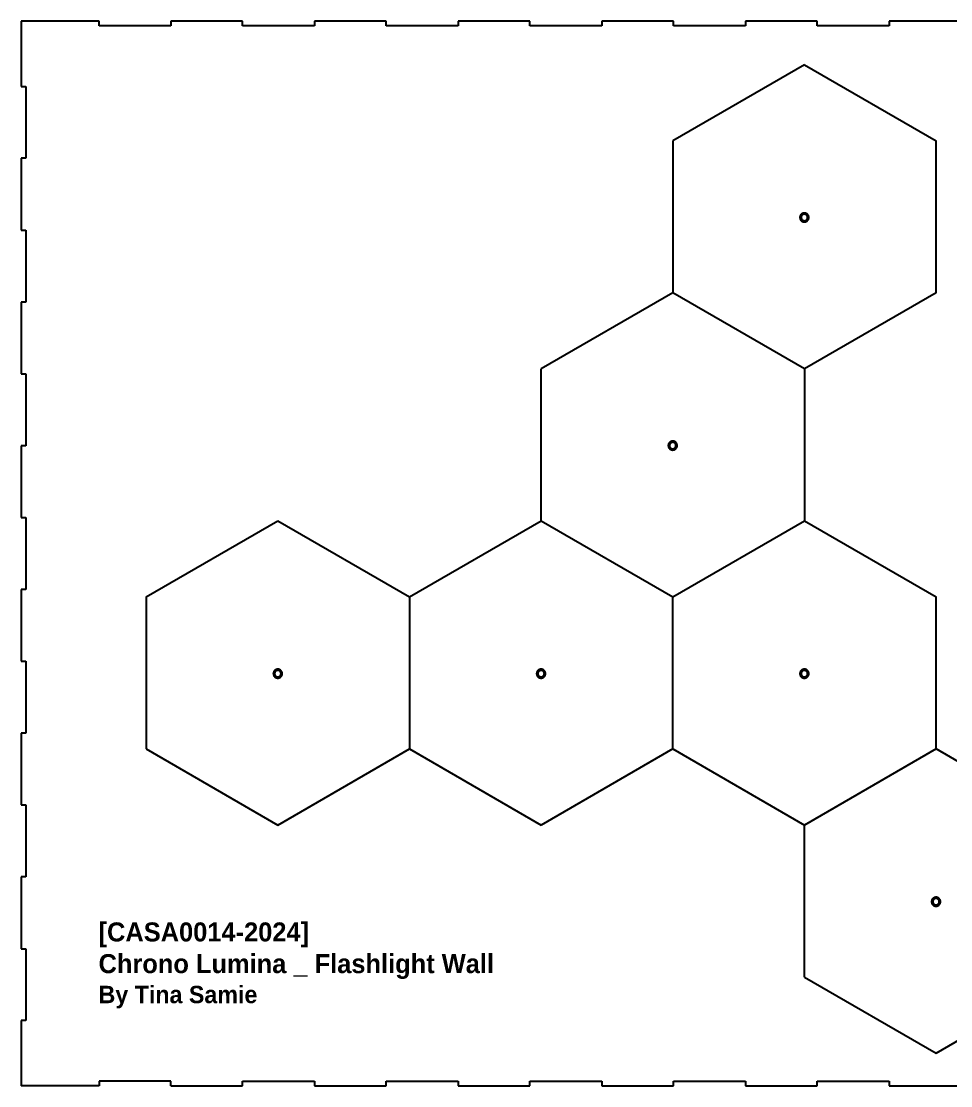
# Model space of a CAD drawing. Header units: millimetres. Extents: x 111 to 1585, y 106 to 1088.
# Drawn here: x 110.7 to 538.7, y 105.6 to 595.6 of the extents above; entities that cross this region are included whole.
import ezdxf

# ---------------------------------------------------------------- set-up
doc = ezdxf.new("R2010")
doc.units = ezdxf.units.MM
doc.header["$MEASUREMENT"] = 0
doc.layers.add('Cut', color=1, linetype='CONTINUOUS')
doc.layers.add('Hatch', color=5, linetype='CONTINUOUS')

msp = doc.modelspace()

# ---------------------------------------------------------------- linework, layer by layer
at = {"layer": 'Cut'}
for p, q in [((110.69, 595.6), (110.69, 565.59)), ((146.48, 595.6), (110.69, 595.6)), ((146.48, 593.5), (146.48, 595.6)), ((179.55, 593.5), (146.48, 593.5)), ((212.63, 595.6), (179.55, 595.6)), ((179.55, 595.6), (179.55, 593.5)), ((212.63, 593.5), (212.63, 595.6)), ((245.7, 593.5), (212.63, 593.5)), ((278.78, 595.6), (245.7, 595.6)), ((245.7, 595.6), (245.7, 593.5)), ((278.78, 593.5), (278.78, 595.6)), ((311.85, 593.5), (278.78, 593.5)), ((344.93, 595.6), (311.85, 595.6)), ((311.85, 595.6), (311.85, 593.5)), ((344.93, 593.5), (344.93, 595.6)), ((378, 593.5), (344.93, 593.5)), ((411.08, 595.6), (378, 595.6)), ((378, 595.6), (378, 593.5)), ((411.08, 593.5), (411.08, 595.6)), ((444.15, 593.5), (411.08, 593.5)), ((477.23, 595.6), (444.15, 595.6)), ((444.15, 595.6), (444.15, 593.5)), ((477.23, 593.5), (477.23, 595.6)), ((510.3, 593.5), (477.23, 593.5)), ((543.38, 595.6), (510.3, 595.6)), ((510.3, 595.6), (510.3, 593.5)), ((110.69, 565.59), (112.79, 565.59)), ((112.79, 565.59), (112.79, 532.52)), ((112.79, 532.52), (110.69, 532.52)), ((110.69, 532.52), (110.69, 499.44)), ((110.69, 499.44), (112.79, 499.44)), ((112.79, 499.44), (112.79, 466.37)), ((112.79, 466.37), (110.69, 466.37)), ((110.69, 466.37), (110.69, 433.29)), ((110.69, 433.29), (112.79, 433.29)), ((112.79, 433.29), (112.79, 400.22)), ((112.79, 400.22), (110.69, 400.22)), ((110.69, 400.22), (110.69, 367.14)), ((110.69, 367.14), (112.79, 367.14)), ((112.79, 367.14), (112.79, 334.07)), ((112.79, 334.07), (110.69, 334.07)), ((110.69, 334.07), (110.69, 300.99)), ((110.69, 300.99), (112.79, 300.99)), ((112.79, 300.99), (112.79, 267.92)), ((112.79, 267.92), (110.69, 267.92)), ((110.69, 267.92), (110.69, 234.84)), ((110.69, 234.84), (112.79, 234.84)), ((112.79, 234.84), (112.79, 201.77)), ((112.79, 201.77), (110.69, 201.77)), ((110.69, 201.77), (110.69, 168.69)), ((110.69, 168.69), (112.79, 168.69)), ((112.79, 168.69), (112.79, 135.62)), ((179.55, 105.6), (212.63, 105.6)), ((212.63, 105.6), (212.63, 107.7)), ((212.63, 107.7), (245.7, 107.7)), ((245.7, 107.7), (245.7, 105.6)), ((245.7, 105.6), (278.78, 105.6)), ((278.78, 105.6), (278.78, 107.7)), ((278.78, 107.7), (311.85, 107.7)), ((311.85, 107.7), (311.85, 105.6)), ((311.85, 105.6), (344.93, 105.6)), ((344.93, 105.6), (344.93, 107.7)), ((344.93, 107.7), (378, 107.7)), ((378, 107.7), (378, 105.6)), ((378, 105.6), (411.08, 105.6)), ((411.08, 105.6), (411.08, 107.7)), ((411.08, 107.7), (444.15, 107.7)), ((444.15, 107.7), (444.15, 105.6)), ((444.15, 105.6), (477.23, 105.6)), ((477.23, 105.6), (477.23, 107.7)), ((477.23, 107.7), (510.3, 107.7)), ((510.3, 107.7), (510.3, 105.6)), ((510.3, 105.6), (543.38, 105.6))]:
    msp.add_line(p, q, dxfattribs=at)
at = {"layer": 'Cut', "linetype": 'Continuous'}
for p, q in [((112.79, 135.62), (110.69, 135.62)), ((110.69, 135.62), (110.69, 105.6)), ((146.48, 105.6), (110.69, 105.6)), ((179.55, 107.7), (146.48, 107.7)), ((146.48, 107.7), (146.48, 105.6)), ((179.55, 105.6), (179.55, 107.7))]:
    msp.add_line(p, q, dxfattribs=at)
at = {"layer": 'Cut'}
for points in [[(472.78, 505.28), (472.78, 505.34), (472.77, 505.39), (472.77, 505.44), (472.76, 505.49), (472.75, 505.54), (472.74, 505.59), (472.73, 505.65), (472.72, 505.7), (472.7, 505.75), (472.69, 505.8), (472.67, 505.84), (472.65, 505.89), (472.63, 505.94), (472.6, 505.99), (472.58, 506.03), (472.55, 506.08), (472.52, 506.12), (472.49, 506.16), (472.46, 506.2), (472.43, 506.24), (472.4, 506.28), (472.36, 506.32), (472.32, 506.36), (472.29, 506.39), (472.25, 506.43), (472.21, 506.46), (472.16, 506.49), (472.12, 506.52), (472.08, 506.55), (472.03, 506.58), (471.99, 506.6), (471.94, 506.63), (471.9, 506.65), (471.85, 506.67), (471.8, 506.69), (471.75, 506.71), (471.7, 506.72), (471.65, 506.74), (471.6, 506.75), (471.55, 506.76), (471.5, 506.77), (471.45, 506.78), (471.39, 506.78), (471.34, 506.78), (471.29, 506.78), (471.24, 506.78), (471.19, 506.78), (471.13, 506.78), (471.08, 506.77), (471.03, 506.76), (470.98, 506.75), (470.93, 506.74), (470.88, 506.73), (470.83, 506.72), (470.78, 506.7), (470.73, 506.68), (470.68, 506.66), (470.63, 506.64), (470.59, 506.62), (470.54, 506.59), (470.5, 506.57), (470.45, 506.54), (470.41, 506.51), (470.37, 506.48), (470.33, 506.45), (470.29, 506.41), (470.25, 506.38), (470.21, 506.34), (470.18, 506.3), (470.14, 506.26), (470.11, 506.22), (470.08, 506.18), (470.05, 506.14), (470.02, 506.1), (469.99, 506.05), (469.96, 506.01), (469.94, 505.96), (469.92, 505.92), (469.89, 505.87), (469.88, 505.82), (469.86, 505.77), (469.84, 505.72), (469.83, 505.67), (469.81, 505.62), (469.8, 505.57), (469.79, 505.52), (469.79, 505.47), (469.78, 505.41), (469.78, 505.36), (469.78, 505.31), (469.78, 505.26), (469.78, 505.21), (469.78, 505.15), (469.79, 505.1), (469.79, 505.05), (469.8, 505), (469.81, 504.95), (469.83, 504.9), (469.84, 504.85), (469.86, 504.8), (469.88, 504.75), (469.89, 504.7), (469.92, 504.65), (469.94, 504.61), (469.96, 504.56), (469.99, 504.52), (470.02, 504.47), (470.05, 504.43), (470.08, 504.39), (470.11, 504.35), (470.14, 504.31), (470.18, 504.27), (470.21, 504.23), (470.25, 504.19), (470.29, 504.16), (470.33, 504.12), (470.37, 504.09), (470.41, 504.06), (470.45, 504.03), (470.5, 504), (470.54, 503.98), (470.59, 503.95), (470.63, 503.93), (470.68, 503.91), (470.73, 503.89), (470.78, 503.87), (470.83, 503.85), (470.88, 503.84), (470.93, 503.83), (470.98, 503.81), (471.03, 503.81), (471.08, 503.8), (471.13, 503.79), (471.19, 503.79), (471.24, 503.79), (471.29, 503.78), (471.34, 503.79), (471.39, 503.79), (471.45, 503.79), (471.5, 503.8), (471.55, 503.81), (471.6, 503.82), (471.65, 503.83), (471.7, 503.85), (471.75, 503.86), (471.8, 503.88), (471.85, 503.9), (471.9, 503.92), (471.94, 503.94), (471.99, 503.96), (472.03, 503.99), (472.08, 504.02), (472.12, 504.05), (472.16, 504.08), (472.21, 504.11), (472.25, 504.14), (472.29, 504.17), (472.32, 504.21), (472.36, 504.25), (472.4, 504.29), (472.43, 504.33), (472.46, 504.37), (472.49, 504.41), (472.52, 504.45), (472.55, 504.49), (472.58, 504.54), (472.6, 504.58), (472.63, 504.63), (472.65, 504.68), (472.67, 504.73), (472.69, 504.77), (472.7, 504.82), (472.72, 504.87), (472.73, 504.92), (472.74, 504.97), (472.75, 505.03), (472.76, 505.08), (472.77, 505.13), (472.77, 505.18), (472.78, 505.23)], [(412.16, 400.29), (412.16, 400.34), (412.15, 400.39), (412.15, 400.45), (412.14, 400.5), (412.14, 400.55), (412.13, 400.6), (412.11, 400.65), (412.1, 400.7), (412.09, 400.75), (412.07, 400.8), (412.05, 400.85), (412.03, 400.9), (412.01, 400.94), (411.98, 400.99), (411.96, 401.04), (411.93, 401.08), (411.9, 401.12), (411.87, 401.17), (411.84, 401.21), (411.81, 401.25), (411.78, 401.29), (411.74, 401.33), (411.7, 401.36), (411.67, 401.4), (411.63, 401.43), (411.59, 401.47), (411.55, 401.5), (411.5, 401.53), (411.46, 401.56), (411.42, 401.58), (411.37, 401.61), (411.32, 401.63), (411.28, 401.66), (411.23, 401.68), (411.18, 401.7), (411.13, 401.71), (411.08, 401.73), (411.03, 401.74), (410.98, 401.75), (410.93, 401.77), (410.88, 401.77), (410.83, 401.78), (410.77, 401.79), (410.72, 401.79), (410.67, 401.79), (410.62, 401.79), (410.57, 401.79), (410.51, 401.78), (410.46, 401.78), (410.41, 401.77), (410.36, 401.76), (410.31, 401.75), (410.26, 401.74), (410.21, 401.72), (410.16, 401.7), (410.11, 401.69), (410.06, 401.67), (410.02, 401.65), (409.97, 401.62), (409.92, 401.6), (409.88, 401.57), (409.83, 401.54), (409.79, 401.51), (409.75, 401.48), (409.71, 401.45), (409.67, 401.42), (409.63, 401.38), (409.59, 401.35), (409.56, 401.31), (409.52, 401.27), (409.49, 401.23), (409.46, 401.19), (409.43, 401.15), (409.4, 401.1), (409.37, 401.06), (409.34, 401.01), (409.32, 400.97), (409.3, 400.92), (409.28, 400.87), (409.26, 400.82), (409.24, 400.78), (409.22, 400.73), (409.21, 400.68), (409.2, 400.63), (409.19, 400.57), (409.18, 400.52), (409.17, 400.47), (409.16, 400.42), (409.16, 400.37), (409.16, 400.32), (409.16, 400.26), (409.16, 400.21), (409.16, 400.16), (409.17, 400.11), (409.18, 400.06), (409.19, 400.01), (409.2, 399.95), (409.21, 399.9), (409.22, 399.85), (409.24, 399.8), (409.26, 399.76), (409.28, 399.71), (409.3, 399.66), (409.32, 399.61), (409.34, 399.57), (409.37, 399.52), (409.4, 399.48), (409.43, 399.43), (409.46, 399.39), (409.49, 399.35), (409.52, 399.31), (409.56, 399.27), (409.59, 399.23), (409.63, 399.2), (409.67, 399.16), (409.71, 399.13), (409.75, 399.1), (409.79, 399.07), (409.83, 399.04), (409.88, 399.01), (409.92, 398.98), (409.97, 398.96), (410.02, 398.93), (410.06, 398.91), (410.11, 398.89), (410.16, 398.88), (410.21, 398.86), (410.26, 398.84), (410.31, 398.83), (410.36, 398.82), (410.41, 398.81), (410.46, 398.8), (410.51, 398.8), (410.57, 398.79), (410.62, 398.79), (410.67, 398.79), (410.72, 398.79), (410.77, 398.79), (410.83, 398.8), (410.88, 398.81), (410.93, 398.81), (410.98, 398.83), (411.03, 398.84), (411.08, 398.85), (411.13, 398.87), (411.18, 398.88), (411.23, 398.9), (411.28, 398.92), (411.32, 398.95), (411.37, 398.97), (411.42, 399), (411.46, 399.02), (411.5, 399.05), (411.55, 399.08), (411.59, 399.11), (411.63, 399.15), (411.67, 399.18), (411.7, 399.22), (411.74, 399.25), (411.78, 399.29), (411.81, 399.33), (411.84, 399.37), (411.87, 399.41), (411.9, 399.46), (411.93, 399.5), (411.96, 399.54), (411.98, 399.59), (412.01, 399.64), (412.03, 399.68), (412.05, 399.73), (412.07, 399.78), (412.09, 399.83), (412.1, 399.88), (412.11, 399.93), (412.13, 399.98), (412.14, 400.03), (412.14, 400.08), (412.15, 400.13), (412.15, 400.19), (412.16, 400.24)], [(230.3, 295.3), (230.3, 295.35), (230.3, 295.4), (230.29, 295.45), (230.29, 295.5), (230.28, 295.55), (230.27, 295.61), (230.26, 295.66), (230.24, 295.71), (230.23, 295.76), (230.21, 295.81), (230.19, 295.85), (230.17, 295.9), (230.15, 295.95), (230.13, 296), (230.1, 296.04), (230.08, 296.09), (230.05, 296.13), (230.02, 296.17), (229.99, 296.21), (229.95, 296.25), (229.92, 296.29), (229.88, 296.33), (229.85, 296.37), (229.81, 296.41), (229.77, 296.44), (229.73, 296.47), (229.69, 296.5), (229.65, 296.53), (229.6, 296.56), (229.56, 296.59), (229.51, 296.62), (229.47, 296.64), (229.42, 296.66), (229.37, 296.68), (229.32, 296.7), (229.28, 296.72), (229.23, 296.73), (229.18, 296.75), (229.12, 296.76), (229.07, 296.77), (229.02, 296.78), (228.97, 296.79), (228.92, 296.79), (228.87, 296.79), (228.81, 296.8), (228.76, 296.79), (228.71, 296.79), (228.66, 296.79), (228.61, 296.78), (228.56, 296.77), (228.5, 296.77), (228.45, 296.75), (228.4, 296.74), (228.35, 296.73), (228.3, 296.71), (228.25, 296.69), (228.21, 296.67), (228.16, 296.65), (228.11, 296.63), (228.07, 296.6), (228.02, 296.58), (227.98, 296.55), (227.93, 296.52), (227.89, 296.49), (227.85, 296.46), (227.81, 296.42), (227.77, 296.39), (227.74, 296.35), (227.7, 296.31), (227.67, 296.27), (227.63, 296.23), (227.6, 296.19), (227.57, 296.15), (227.54, 296.11), (227.51, 296.06), (227.49, 296.02), (227.46, 295.97), (227.44, 295.93), (227.42, 295.88), (227.4, 295.83), (227.38, 295.78), (227.37, 295.73), (227.35, 295.68), (227.34, 295.63), (227.33, 295.58), (227.32, 295.53), (227.31, 295.48), (227.31, 295.43), (227.3, 295.37), (227.3, 295.32), (227.3, 295.27), (227.3, 295.22), (227.31, 295.17), (227.31, 295.11), (227.32, 295.06), (227.33, 295.01), (227.34, 294.96), (227.35, 294.91), (227.37, 294.86), (227.38, 294.81), (227.4, 294.76), (227.42, 294.71), (227.44, 294.66), (227.46, 294.62), (227.49, 294.57), (227.51, 294.53), (227.54, 294.48), (227.57, 294.44), (227.6, 294.4), (227.63, 294.36), (227.67, 294.32), (227.7, 294.28), (227.74, 294.24), (227.77, 294.2), (227.81, 294.17), (227.85, 294.13), (227.89, 294.1), (227.93, 294.07), (227.98, 294.04), (228.02, 294.01), (228.07, 293.99), (228.11, 293.96), (228.16, 293.94), (228.21, 293.92), (228.25, 293.9), (228.3, 293.88), (228.35, 293.86), (228.4, 293.85), (228.45, 293.84), (228.5, 293.83), (228.56, 293.82), (228.61, 293.81), (228.66, 293.8), (228.71, 293.8), (228.76, 293.8), (228.81, 293.8), (228.87, 293.8), (228.92, 293.8), (228.97, 293.8), (229.02, 293.81), (229.07, 293.82), (229.12, 293.83), (229.18, 293.84), (229.23, 293.86), (229.28, 293.87), (229.32, 293.89), (229.37, 293.91), (229.42, 293.93), (229.47, 293.95), (229.51, 293.98), (229.56, 294), (229.6, 294.03), (229.65, 294.06), (229.69, 294.09), (229.73, 294.12), (229.77, 294.15), (229.81, 294.19), (229.85, 294.22), (229.88, 294.26), (229.92, 294.3), (229.95, 294.34), (229.99, 294.38), (230.02, 294.42), (230.05, 294.46), (230.08, 294.5), (230.1, 294.55), (230.13, 294.59), (230.15, 294.64), (230.17, 294.69), (230.19, 294.74), (230.21, 294.78), (230.23, 294.83), (230.24, 294.88), (230.26, 294.93), (230.27, 294.99), (230.28, 295.04), (230.29, 295.09), (230.29, 295.14), (230.3, 295.19), (230.3, 295.24)], [(351.54, 295.3), (351.54, 295.35), (351.54, 295.4), (351.53, 295.45), (351.52, 295.5), (351.52, 295.55), (351.51, 295.61), (351.49, 295.66), (351.48, 295.71), (351.47, 295.76), (351.45, 295.81), (351.43, 295.85), (351.41, 295.9), (351.39, 295.95), (351.37, 296), (351.34, 296.04), (351.31, 296.09), (351.29, 296.13), (351.26, 296.17), (351.22, 296.21), (351.19, 296.25), (351.16, 296.29), (351.12, 296.33), (351.09, 296.37), (351.05, 296.41), (351.01, 296.44), (350.97, 296.47), (350.93, 296.5), (350.88, 296.53), (350.84, 296.56), (350.8, 296.59), (350.75, 296.62), (350.7, 296.64), (350.66, 296.66), (350.61, 296.68), (350.56, 296.7), (350.51, 296.72), (350.46, 296.73), (350.41, 296.75), (350.36, 296.76), (350.31, 296.77), (350.26, 296.78), (350.21, 296.79), (350.16, 296.79), (350.1, 296.79), (350.05, 296.8), (350, 296.79), (349.95, 296.79), (349.9, 296.79), (349.84, 296.78), (349.79, 296.77), (349.74, 296.77), (349.69, 296.75), (349.64, 296.74), (349.59, 296.73), (349.54, 296.71), (349.49, 296.69), (349.44, 296.67), (349.4, 296.65), (349.35, 296.63), (349.3, 296.6), (349.26, 296.58), (349.22, 296.55), (349.17, 296.52), (349.13, 296.49), (349.09, 296.46), (349.05, 296.42), (349.01, 296.39), (348.97, 296.35), (348.94, 296.31), (348.9, 296.27), (348.87, 296.23), (348.84, 296.19), (348.81, 296.15), (348.78, 296.11), (348.75, 296.06), (348.73, 296.02), (348.7, 295.97), (348.68, 295.93), (348.66, 295.88), (348.64, 295.83), (348.62, 295.78), (348.6, 295.73), (348.59, 295.68), (348.58, 295.63), (348.57, 295.58), (348.56, 295.53), (348.55, 295.48), (348.54, 295.43), (348.54, 295.37), (348.54, 295.32), (348.54, 295.27), (348.54, 295.22), (348.54, 295.17), (348.55, 295.11), (348.56, 295.06), (348.57, 295.01), (348.58, 294.96), (348.59, 294.91), (348.6, 294.86), (348.62, 294.81), (348.64, 294.76), (348.66, 294.71), (348.68, 294.66), (348.7, 294.62), (348.73, 294.57), (348.75, 294.53), (348.78, 294.48), (348.81, 294.44), (348.84, 294.4), (348.87, 294.36), (348.9, 294.32), (348.94, 294.28), (348.97, 294.24), (349.01, 294.2), (349.05, 294.17), (349.09, 294.13), (349.13, 294.1), (349.17, 294.07), (349.22, 294.04), (349.26, 294.01), (349.3, 293.99), (349.35, 293.96), (349.4, 293.94), (349.44, 293.92), (349.49, 293.9), (349.54, 293.88), (349.59, 293.86), (349.64, 293.85), (349.69, 293.84), (349.74, 293.83), (349.79, 293.82), (349.84, 293.81), (349.9, 293.8), (349.95, 293.8), (350, 293.8), (350.05, 293.8), (350.1, 293.8), (350.16, 293.8), (350.21, 293.8), (350.26, 293.81), (350.31, 293.82), (350.36, 293.83), (350.41, 293.84), (350.46, 293.86), (350.51, 293.87), (350.56, 293.89), (350.61, 293.91), (350.66, 293.93), (350.7, 293.95), (350.75, 293.98), (350.8, 294), (350.84, 294.03), (350.88, 294.06), (350.93, 294.09), (350.97, 294.12), (351.01, 294.15), (351.05, 294.19), (351.09, 294.22), (351.12, 294.26), (351.16, 294.3), (351.19, 294.34), (351.22, 294.38), (351.26, 294.42), (351.29, 294.46), (351.31, 294.5), (351.34, 294.55), (351.37, 294.59), (351.39, 294.64), (351.41, 294.69), (351.43, 294.74), (351.45, 294.78), (351.47, 294.83), (351.48, 294.88), (351.49, 294.93), (351.51, 294.99), (351.52, 295.04), (351.52, 295.09), (351.53, 295.14), (351.54, 295.19), (351.54, 295.24)], [(472.78, 295.3), (472.78, 295.35), (472.77, 295.4), (472.77, 295.45), (472.76, 295.5), (472.75, 295.55), (472.74, 295.61), (472.73, 295.66), (472.72, 295.71), (472.7, 295.76), (472.69, 295.81), (472.67, 295.85), (472.65, 295.9), (472.63, 295.95), (472.6, 296), (472.58, 296.04), (472.55, 296.09), (472.52, 296.13), (472.49, 296.17), (472.46, 296.21), (472.43, 296.25), (472.4, 296.29), (472.36, 296.33), (472.32, 296.37), (472.29, 296.41), (472.25, 296.44), (472.21, 296.47), (472.16, 296.5), (472.12, 296.53), (472.08, 296.56), (472.03, 296.59), (471.99, 296.62), (471.94, 296.64), (471.9, 296.66), (471.85, 296.68), (471.8, 296.7), (471.75, 296.72), (471.7, 296.73), (471.65, 296.75), (471.6, 296.76), (471.55, 296.77), (471.5, 296.78), (471.45, 296.79), (471.39, 296.79), (471.34, 296.79), (471.29, 296.8), (471.24, 296.79), (471.19, 296.79), (471.13, 296.79), (471.08, 296.78), (471.03, 296.77), (470.98, 296.77), (470.93, 296.75), (470.88, 296.74), (470.83, 296.73), (470.78, 296.71), (470.73, 296.69), (470.68, 296.67), (470.63, 296.65), (470.59, 296.63), (470.54, 296.6), (470.5, 296.58), (470.45, 296.55), (470.41, 296.52), (470.37, 296.49), (470.33, 296.46), (470.29, 296.42), (470.25, 296.39), (470.21, 296.35), (470.18, 296.31), (470.14, 296.27), (470.11, 296.23), (470.08, 296.19), (470.05, 296.15), (470.02, 296.11), (469.99, 296.06), (469.96, 296.02), (469.94, 295.97), (469.92, 295.93), (469.89, 295.88), (469.88, 295.83), (469.86, 295.78), (469.84, 295.73), (469.83, 295.68), (469.81, 295.63), (469.8, 295.58), (469.79, 295.53), (469.79, 295.48), (469.78, 295.43), (469.78, 295.37), (469.78, 295.32), (469.78, 295.27), (469.78, 295.22), (469.78, 295.17), (469.79, 295.11), (469.79, 295.06), (469.8, 295.01), (469.81, 294.96), (469.83, 294.91), (469.84, 294.86), (469.86, 294.81), (469.88, 294.76), (469.89, 294.71), (469.92, 294.66), (469.94, 294.62), (469.96, 294.57), (469.99, 294.53), (470.02, 294.48), (470.05, 294.44), (470.08, 294.4), (470.11, 294.36), (470.14, 294.32), (470.18, 294.28), (470.21, 294.24), (470.25, 294.2), (470.29, 294.17), (470.33, 294.13), (470.37, 294.1), (470.41, 294.07), (470.45, 294.04), (470.5, 294.01), (470.54, 293.99), (470.59, 293.96), (470.63, 293.94), (470.68, 293.92), (470.73, 293.9), (470.78, 293.88), (470.83, 293.86), (470.88, 293.85), (470.93, 293.84), (470.98, 293.83), (471.03, 293.82), (471.08, 293.81), (471.13, 293.8), (471.19, 293.8), (471.24, 293.8), (471.29, 293.8), (471.34, 293.8), (471.39, 293.8), (471.45, 293.8), (471.5, 293.81), (471.55, 293.82), (471.6, 293.83), (471.65, 293.84), (471.7, 293.86), (471.75, 293.87), (471.8, 293.89), (471.85, 293.91), (471.9, 293.93), (471.94, 293.95), (471.99, 293.98), (472.03, 294), (472.08, 294.03), (472.12, 294.06), (472.16, 294.09), (472.21, 294.12), (472.25, 294.15), (472.29, 294.19), (472.32, 294.22), (472.36, 294.26), (472.4, 294.3), (472.43, 294.34), (472.46, 294.38), (472.49, 294.42), (472.52, 294.46), (472.55, 294.5), (472.58, 294.55), (472.6, 294.59), (472.63, 294.64), (472.65, 294.69), (472.67, 294.74), (472.69, 294.78), (472.7, 294.83), (472.72, 294.88), (472.73, 294.93), (472.74, 294.99), (472.75, 295.04), (472.76, 295.09), (472.77, 295.14), (472.77, 295.19), (472.78, 295.24)], [(533.4, 190.3), (533.39, 190.35), (533.39, 190.4), (533.39, 190.46), (533.38, 190.51), (533.37, 190.56), (533.36, 190.61), (533.35, 190.66), (533.34, 190.71), (533.32, 190.76), (533.31, 190.81), (533.29, 190.86), (533.27, 190.91), (533.25, 190.95), (533.22, 191), (533.2, 191.05), (533.17, 191.09), (533.14, 191.14), (533.11, 191.18), (533.08, 191.22), (533.05, 191.26), (533.01, 191.3), (532.98, 191.34), (532.94, 191.37), (532.9, 191.41), (532.87, 191.44), (532.82, 191.48), (532.78, 191.51), (532.74, 191.54), (532.7, 191.57), (532.65, 191.6), (532.61, 191.62), (532.56, 191.64), (532.51, 191.67), (532.47, 191.69), (532.42, 191.71), (532.37, 191.72), (532.32, 191.74), (532.27, 191.75), (532.22, 191.77), (532.17, 191.78), (532.12, 191.78), (532.06, 191.79), (532.01, 191.8), (531.96, 191.8), (531.91, 191.8), (531.86, 191.8), (531.8, 191.8), (531.75, 191.79), (531.7, 191.79), (531.65, 191.78), (531.6, 191.77), (531.55, 191.76), (531.5, 191.75), (531.45, 191.73), (531.4, 191.72), (531.35, 191.7), (531.3, 191.68), (531.25, 191.66), (531.21, 191.63), (531.16, 191.61), (531.12, 191.58), (531.07, 191.55), (531.03, 191.52), (530.99, 191.49), (530.95, 191.46), (530.91, 191.43), (530.87, 191.39), (530.83, 191.36), (530.79, 191.32), (530.76, 191.28), (530.73, 191.24), (530.69, 191.2), (530.66, 191.16), (530.63, 191.11), (530.61, 191.07), (530.58, 191.02), (530.56, 190.98), (530.53, 190.93), (530.51, 190.88), (530.49, 190.84), (530.48, 190.79), (530.46, 190.74), (530.45, 190.69), (530.43, 190.64), (530.42, 190.59), (530.41, 190.53), (530.41, 190.48), (530.4, 190.43), (530.4, 190.38), (530.4, 190.33), (530.4, 190.27), (530.4, 190.22), (530.4, 190.17), (530.41, 190.12), (530.41, 190.07), (530.42, 190.02), (530.43, 189.96), (530.45, 189.91), (530.46, 189.86), (530.48, 189.81), (530.49, 189.77), (530.51, 189.72), (530.53, 189.67), (530.56, 189.62), (530.58, 189.58), (530.61, 189.53), (530.63, 189.49), (530.66, 189.44), (530.69, 189.4), (530.73, 189.36), (530.76, 189.32), (530.79, 189.28), (530.83, 189.24), (530.87, 189.21), (530.91, 189.17), (530.95, 189.14), (530.99, 189.11), (531.03, 189.08), (531.07, 189.05), (531.12, 189.02), (531.16, 188.99), (531.21, 188.97), (531.25, 188.95), (531.3, 188.92), (531.35, 188.9), (531.4, 188.89), (531.45, 188.87), (531.5, 188.85), (531.55, 188.84), (531.6, 188.83), (531.65, 188.82), (531.7, 188.81), (531.75, 188.81), (531.8, 188.8), (531.86, 188.8), (531.91, 188.8), (531.96, 188.8), (532.01, 188.81), (532.06, 188.81), (532.12, 188.82), (532.17, 188.83), (532.22, 188.84), (532.27, 188.85), (532.32, 188.86), (532.37, 188.88), (532.42, 188.89), (532.47, 188.91), (532.51, 188.93), (532.56, 188.96), (532.61, 188.98), (532.65, 189.01), (532.7, 189.03), (532.74, 189.06), (532.78, 189.09), (532.82, 189.12), (532.87, 189.16), (532.9, 189.19), (532.94, 189.23), (532.98, 189.26), (533.01, 189.3), (533.05, 189.34), (533.08, 189.38), (533.11, 189.42), (533.14, 189.47), (533.17, 189.51), (533.2, 189.55), (533.22, 189.6), (533.25, 189.65), (533.27, 189.69), (533.29, 189.74), (533.31, 189.79), (533.32, 189.84), (533.34, 189.89), (533.35, 189.94), (533.36, 189.99), (533.37, 190.04), (533.38, 190.09), (533.39, 190.14), (533.39, 190.2), (533.39, 190.25)]]:
    msp.add_lwpolyline(points, close=True, dxfattribs=at)
at = {"layer": 'Hatch', "linetype": 'Continuous'}
msp.add_line((471.28, 575.59, -9.16), (531.9, 540.59, -9.16), dxfattribs=at)
at = {"layer": 'Hatch', "color": 5}
for points in [[(471.28, 575.59), (410.66, 540.59)], [(410.66, 540.59), (410.66, 470.6)], [(531.9, 470.6), (531.9, 540.59)], [(410.66, 470.6), (350.04, 435.6)], [(471.28, 435.6), (410.66, 470.6)], [(531.9, 470.6), (471.28, 435.6)], [(350.04, 365.6), (350.04, 435.6)], [(471.28, 435.6), (471.28, 365.6)], [(168.18, 330.6), (228.8, 365.6)], [(228.8, 365.6), (289.42, 330.6)], [(289.42, 330.6), (350.04, 365.6)], [(350.04, 365.6), (410.66, 330.6)], [(410.66, 330.6), (471.28, 365.6)], [(471.28, 365.6), (531.9, 330.6)], [(168.18, 330.6), (168.18, 260.61)], [(289.42, 330.6), (289.42, 260.61)], [(410.66, 260.61), (410.66, 330.6)], [(531.9, 260.61), (531.9, 330.6)], [(168.18, 260.61), (228.8, 225.61)], [(228.8, 225.61), (289.42, 260.61)], [(289.42, 260.61), (350.04, 225.61)], [(410.66, 260.61), (350.04, 225.61)], [(410.66, 260.61), (471.28, 225.61)], [(531.9, 260.61), (471.28, 225.61)], [(592.51, 225.61), (531.9, 260.61)], [(471.28, 155.61), (471.28, 225.61)], [(471.28, 155.61), (531.9, 120.61)], [(531.9, 120.61), (592.51, 155.61)]]:
    msp.add_lwpolyline(points, dxfattribs=at)
for points in [[(473.33, 505.28), (473.33, 505.36), (473.32, 505.43), (473.32, 505.5), (473.31, 505.57), (473.3, 505.64), (473.28, 505.71), (473.27, 505.78), (473.25, 505.85), (473.23, 505.91), (473.2, 505.98), (473.18, 506.05), (473.15, 506.11), (473.12, 506.18), (473.09, 506.24), (473.05, 506.3), (473.02, 506.37), (472.98, 506.43), (472.94, 506.48), (472.9, 506.54), (472.85, 506.6), (472.81, 506.65), (472.76, 506.7), (472.71, 506.75), (472.66, 506.8), (472.6, 506.85), (472.55, 506.89), (472.49, 506.94), (472.43, 506.98), (472.37, 507.02), (472.31, 507.05), (472.25, 507.09), (472.19, 507.12), (472.12, 507.15), (472.06, 507.18), (471.99, 507.21), (471.92, 507.23), (471.86, 507.25), (471.79, 507.27), (471.72, 507.29), (471.65, 507.3), (471.58, 507.31), (471.51, 507.32), (471.44, 507.33), (471.37, 507.33), (471.29, 507.33), (471.22, 507.33), (471.15, 507.33), (471.08, 507.33), (471.01, 507.32), (470.94, 507.31), (470.87, 507.29), (470.8, 507.28), (470.73, 507.26), (470.66, 507.24), (470.6, 507.22), (470.53, 507.19), (470.46, 507.17), (470.4, 507.14), (470.33, 507.11), (470.27, 507.07), (470.21, 507.04), (470.15, 507), (470.09, 506.96), (470.03, 506.92), (469.98, 506.87), (469.92, 506.83), (469.87, 506.78), (469.82, 506.73), (469.77, 506.68), (469.72, 506.62), (469.68, 506.57), (469.64, 506.51), (469.59, 506.45), (469.55, 506.4), (469.52, 506.34), (469.48, 506.27), (469.45, 506.21), (469.42, 506.15), (469.39, 506.08), (469.36, 506.02), (469.34, 505.95), (469.32, 505.88), (469.3, 505.81), (469.28, 505.74), (469.26, 505.67), (469.25, 505.6), (469.24, 505.53), (469.23, 505.46), (469.23, 505.39), (469.23, 505.32), (469.23, 505.25), (469.23, 505.18), (469.23, 505.11), (469.24, 505.04), (469.25, 504.97), (469.26, 504.9), (469.28, 504.83), (469.3, 504.76), (469.32, 504.69), (469.34, 504.62), (469.36, 504.55), (469.39, 504.49), (469.42, 504.42), (469.45, 504.36), (469.48, 504.3), (469.52, 504.23), (469.55, 504.17), (469.59, 504.11), (469.64, 504.06), (469.68, 504), (469.72, 503.95), (469.77, 503.89), (469.82, 503.84), (469.87, 503.79), (469.92, 503.74), (469.98, 503.7), (470.03, 503.65), (470.09, 503.61), (470.15, 503.57), (470.21, 503.53), (470.27, 503.5), (470.33, 503.46), (470.4, 503.43), (470.46, 503.4), (470.53, 503.38), (470.6, 503.35), (470.66, 503.33), (470.73, 503.31), (470.8, 503.29), (470.87, 503.28), (470.94, 503.26), (471.01, 503.25), (471.08, 503.24), (471.15, 503.24), (471.22, 503.24), (471.29, 503.23), (471.37, 503.24), (471.44, 503.24), (471.51, 503.25), (471.58, 503.26), (471.65, 503.27), (471.72, 503.28), (471.79, 503.3), (471.86, 503.32), (471.92, 503.34), (471.99, 503.36), (472.06, 503.39), (472.12, 503.42), (472.19, 503.45), (472.25, 503.48), (472.31, 503.52), (472.37, 503.55), (472.43, 503.59), (472.49, 503.63), (472.55, 503.68), (472.6, 503.72), (472.66, 503.77), (472.71, 503.82), (472.76, 503.87), (472.81, 503.92), (472.85, 503.97), (472.9, 504.03), (472.94, 504.09), (472.98, 504.14), (473.02, 504.2), (473.05, 504.26), (473.09, 504.33), (473.12, 504.39), (473.15, 504.46), (473.18, 504.52), (473.2, 504.59), (473.23, 504.65), (473.25, 504.72), (473.27, 504.79), (473.28, 504.86), (473.3, 504.93), (473.31, 505), (473.32, 505.07), (473.32, 505.14), (473.33, 505.21)], [(412.71, 400.29), (412.71, 400.36), (412.7, 400.43), (412.7, 400.5), (412.69, 400.57), (412.68, 400.64), (412.66, 400.71), (412.65, 400.78), (412.63, 400.85), (412.61, 400.92), (412.59, 400.99), (412.56, 401.05), (412.53, 401.12), (412.5, 401.18), (412.47, 401.25), (412.44, 401.31), (412.4, 401.37), (412.36, 401.43), (412.32, 401.49), (412.28, 401.55), (412.23, 401.6), (412.19, 401.66), (412.14, 401.71), (412.09, 401.76), (412.04, 401.81), (411.98, 401.85), (411.93, 401.9), (411.87, 401.94), (411.81, 401.98), (411.75, 402.02), (411.69, 402.06), (411.63, 402.09), (411.57, 402.13), (411.5, 402.16), (411.44, 402.19), (411.37, 402.21), (411.3, 402.24), (411.24, 402.26), (411.17, 402.28), (411.1, 402.29), (411.03, 402.31), (410.96, 402.32), (410.89, 402.33), (410.82, 402.33), (410.75, 402.34), (410.68, 402.34), (410.6, 402.34), (410.53, 402.34), (410.46, 402.33), (410.39, 402.32), (410.32, 402.31), (410.25, 402.3), (410.18, 402.28), (410.11, 402.27), (410.04, 402.25), (409.98, 402.22), (409.91, 402.2), (409.84, 402.17), (409.78, 402.14), (409.72, 402.11), (409.65, 402.08), (409.59, 402.04), (409.53, 402), (409.47, 401.96), (409.42, 401.92), (409.36, 401.88), (409.31, 401.83), (409.25, 401.78), (409.2, 401.73), (409.15, 401.68), (409.11, 401.63), (409.06, 401.57), (409.02, 401.52), (408.97, 401.46), (408.94, 401.4), (408.9, 401.34), (408.86, 401.28), (408.83, 401.22), (408.8, 401.15), (408.77, 401.09), (408.74, 401.02), (408.72, 400.95), (408.7, 400.89), (408.68, 400.82), (408.66, 400.75), (408.65, 400.68), (408.63, 400.61), (408.62, 400.54), (408.62, 400.47), (408.61, 400.4), (408.61, 400.33), (408.61, 400.25), (408.61, 400.18), (408.62, 400.11), (408.62, 400.04), (408.63, 399.97), (408.65, 399.9), (408.66, 399.83), (408.68, 399.76), (408.7, 399.69), (408.72, 399.63), (408.74, 399.56), (408.77, 399.49), (408.8, 399.43), (408.83, 399.36), (408.86, 399.3), (408.9, 399.24), (408.94, 399.18), (408.97, 399.12), (409.02, 399.06), (409.06, 399.01), (409.11, 398.95), (409.15, 398.9), (409.2, 398.85), (409.25, 398.8), (409.31, 398.75), (409.36, 398.7), (409.42, 398.66), (409.47, 398.62), (409.53, 398.58), (409.59, 398.54), (409.65, 398.5), (409.72, 398.47), (409.78, 398.44), (409.84, 398.41), (409.91, 398.38), (409.98, 398.36), (410.04, 398.33), (410.11, 398.31), (410.18, 398.3), (410.25, 398.28), (410.32, 398.27), (410.39, 398.26), (410.46, 398.25), (410.53, 398.24), (410.6, 398.24), (410.68, 398.24), (410.75, 398.24), (410.82, 398.25), (410.89, 398.25), (410.96, 398.26), (411.03, 398.27), (411.1, 398.29), (411.17, 398.3), (411.24, 398.32), (411.3, 398.34), (411.37, 398.37), (411.44, 398.39), (411.5, 398.42), (411.57, 398.45), (411.63, 398.49), (411.69, 398.52), (411.75, 398.56), (411.81, 398.6), (411.87, 398.64), (411.93, 398.68), (411.98, 398.73), (412.04, 398.77), (412.09, 398.82), (412.14, 398.87), (412.19, 398.92), (412.23, 398.98), (412.28, 399.03), (412.32, 399.09), (412.36, 399.15), (412.4, 399.21), (412.44, 399.27), (412.47, 399.33), (412.5, 399.4), (412.53, 399.46), (412.56, 399.53), (412.59, 399.59), (412.61, 399.66), (412.63, 399.73), (412.65, 399.8), (412.66, 399.87), (412.68, 399.94), (412.69, 400.01), (412.7, 400.08), (412.7, 400.15), (412.71, 400.22)], [(230.85, 295.3), (230.85, 295.37), (230.85, 295.44), (230.84, 295.51), (230.83, 295.58), (230.82, 295.65), (230.81, 295.72), (230.79, 295.79), (230.77, 295.86), (230.75, 295.93), (230.73, 295.99), (230.7, 296.06), (230.68, 296.12), (230.65, 296.19), (230.61, 296.25), (230.58, 296.32), (230.54, 296.38), (230.5, 296.44), (230.46, 296.49), (230.42, 296.55), (230.38, 296.61), (230.33, 296.66), (230.28, 296.71), (230.23, 296.76), (230.18, 296.81), (230.13, 296.86), (230.07, 296.9), (230.02, 296.95), (229.96, 296.99), (229.9, 297.03), (229.84, 297.06), (229.77, 297.1), (229.71, 297.13), (229.65, 297.16), (229.58, 297.19), (229.52, 297.22), (229.45, 297.24), (229.38, 297.26), (229.31, 297.28), (229.24, 297.3), (229.17, 297.31), (229.1, 297.32), (229.03, 297.33), (228.96, 297.34), (228.89, 297.34), (228.82, 297.35), (228.75, 297.34), (228.68, 297.34), (228.61, 297.34), (228.54, 297.33), (228.47, 297.32), (228.4, 297.3), (228.33, 297.29), (228.26, 297.27), (228.19, 297.25), (228.12, 297.23), (228.05, 297.2), (227.99, 297.18), (227.92, 297.15), (227.86, 297.12), (227.8, 297.08), (227.74, 297.05), (227.68, 297.01), (227.62, 296.97), (227.56, 296.93), (227.5, 296.88), (227.45, 296.84), (227.4, 296.79), (227.35, 296.74), (227.3, 296.69), (227.25, 296.63), (227.2, 296.58), (227.16, 296.52), (227.12, 296.47), (227.08, 296.41), (227.04, 296.35), (227.01, 296.28), (226.97, 296.22), (226.94, 296.16), (226.91, 296.09), (226.89, 296.03), (226.86, 295.96), (226.84, 295.89), (226.82, 295.82), (226.8, 295.75), (226.79, 295.68), (226.78, 295.61), (226.77, 295.54), (226.76, 295.47), (226.75, 295.4), (226.75, 295.33), (226.75, 295.26), (226.75, 295.19), (226.76, 295.12), (226.77, 295.05), (226.78, 294.98), (226.79, 294.91), (226.8, 294.84), (226.82, 294.77), (226.84, 294.7), (226.86, 294.63), (226.89, 294.56), (226.91, 294.5), (226.94, 294.43), (226.97, 294.37), (227.01, 294.31), (227.04, 294.24), (227.08, 294.18), (227.12, 294.13), (227.16, 294.07), (227.2, 294.01), (227.25, 293.96), (227.3, 293.9), (227.35, 293.85), (227.4, 293.8), (227.45, 293.75), (227.5, 293.71), (227.56, 293.66), (227.62, 293.62), (227.68, 293.58), (227.74, 293.54), (227.8, 293.51), (227.86, 293.47), (227.92, 293.44), (227.99, 293.41), (228.05, 293.39), (228.12, 293.36), (228.19, 293.34), (228.26, 293.32), (228.33, 293.3), (228.4, 293.29), (228.47, 293.27), (228.54, 293.26), (228.61, 293.25), (228.68, 293.25), (228.75, 293.25), (228.82, 293.25), (228.89, 293.25), (228.96, 293.25), (229.03, 293.26), (229.1, 293.27), (229.17, 293.28), (229.24, 293.29), (229.31, 293.31), (229.38, 293.33), (229.45, 293.35), (229.52, 293.37), (229.58, 293.4), (229.65, 293.43), (229.71, 293.46), (229.77, 293.49), (229.84, 293.53), (229.9, 293.56), (229.96, 293.6), (230.02, 293.64), (230.07, 293.69), (230.13, 293.73), (230.18, 293.78), (230.23, 293.83), (230.28, 293.88), (230.33, 293.93), (230.38, 293.98), (230.42, 294.04), (230.46, 294.1), (230.5, 294.15), (230.54, 294.21), (230.58, 294.28), (230.61, 294.34), (230.65, 294.4), (230.68, 294.47), (230.7, 294.53), (230.73, 294.6), (230.75, 294.67), (230.77, 294.73), (230.79, 294.8), (230.81, 294.87), (230.82, 294.94), (230.83, 295.01), (230.84, 295.08), (230.85, 295.15), (230.85, 295.22)], [(352.09, 295.3), (352.09, 295.37), (352.08, 295.44), (352.08, 295.51), (352.07, 295.58), (352.06, 295.65), (352.04, 295.72), (352.03, 295.79), (352.01, 295.86), (351.99, 295.93), (351.97, 295.99), (351.94, 296.06), (351.91, 296.12), (351.88, 296.19), (351.85, 296.25), (351.82, 296.32), (351.78, 296.38), (351.74, 296.44), (351.7, 296.49), (351.66, 296.55), (351.61, 296.61), (351.57, 296.66), (351.52, 296.71), (351.47, 296.76), (351.42, 296.81), (351.36, 296.86), (351.31, 296.9), (351.25, 296.95), (351.19, 296.99), (351.14, 297.03), (351.07, 297.06), (351.01, 297.1), (350.95, 297.13), (350.88, 297.16), (350.82, 297.19), (350.75, 297.22), (350.69, 297.24), (350.62, 297.26), (350.55, 297.28), (350.48, 297.3), (350.41, 297.31), (350.34, 297.32), (350.27, 297.33), (350.2, 297.34), (350.13, 297.34), (350.06, 297.35), (349.99, 297.34), (349.91, 297.34), (349.84, 297.34), (349.77, 297.33), (349.7, 297.32), (349.63, 297.3), (349.56, 297.29), (349.49, 297.27), (349.43, 297.25), (349.36, 297.23), (349.29, 297.2), (349.23, 297.18), (349.16, 297.15), (349.1, 297.12), (349.03, 297.08), (348.97, 297.05), (348.91, 297.01), (348.85, 296.97), (348.8, 296.93), (348.74, 296.88), (348.69, 296.84), (348.63, 296.79), (348.58, 296.74), (348.53, 296.69), (348.49, 296.63), (348.44, 296.58), (348.4, 296.52), (348.36, 296.47), (348.32, 296.41), (348.28, 296.35), (348.24, 296.28), (348.21, 296.22), (348.18, 296.16), (348.15, 296.09), (348.12, 296.03), (348.1, 295.96), (348.08, 295.89), (348.06, 295.82), (348.04, 295.75), (348.03, 295.68), (348.01, 295.61), (348, 295.54), (348, 295.47), (347.99, 295.4), (347.99, 295.33), (347.99, 295.26), (347.99, 295.19), (348, 295.12), (348, 295.05), (348.01, 294.98), (348.03, 294.91), (348.04, 294.84), (348.06, 294.77), (348.08, 294.7), (348.1, 294.63), (348.12, 294.56), (348.15, 294.5), (348.18, 294.43), (348.21, 294.37), (348.24, 294.31), (348.28, 294.24), (348.32, 294.18), (348.36, 294.13), (348.4, 294.07), (348.44, 294.01), (348.49, 293.96), (348.53, 293.9), (348.58, 293.85), (348.63, 293.8), (348.69, 293.75), (348.74, 293.71), (348.8, 293.66), (348.85, 293.62), (348.91, 293.58), (348.97, 293.54), (349.03, 293.51), (349.1, 293.47), (349.16, 293.44), (349.23, 293.41), (349.29, 293.39), (349.36, 293.36), (349.43, 293.34), (349.49, 293.32), (349.56, 293.3), (349.63, 293.29), (349.7, 293.27), (349.77, 293.26), (349.84, 293.25), (349.91, 293.25), (349.99, 293.25), (350.06, 293.25), (350.13, 293.25), (350.2, 293.25), (350.27, 293.26), (350.34, 293.27), (350.41, 293.28), (350.48, 293.29), (350.55, 293.31), (350.62, 293.33), (350.69, 293.35), (350.75, 293.37), (350.82, 293.4), (350.88, 293.43), (350.95, 293.46), (351.01, 293.49), (351.07, 293.53), (351.14, 293.56), (351.19, 293.6), (351.25, 293.64), (351.31, 293.69), (351.36, 293.73), (351.42, 293.78), (351.47, 293.83), (351.52, 293.88), (351.57, 293.93), (351.61, 293.98), (351.66, 294.04), (351.7, 294.1), (351.74, 294.15), (351.78, 294.21), (351.82, 294.28), (351.85, 294.34), (351.88, 294.4), (351.91, 294.47), (351.94, 294.53), (351.97, 294.6), (351.99, 294.67), (352.01, 294.73), (352.03, 294.8), (352.04, 294.87), (352.06, 294.94), (352.07, 295.01), (352.08, 295.08), (352.08, 295.15), (352.09, 295.22)], [(473.33, 295.3), (473.33, 295.37), (473.32, 295.44), (473.32, 295.51), (473.31, 295.58), (473.3, 295.65), (473.28, 295.72), (473.27, 295.79), (473.25, 295.86), (473.23, 295.93), (473.2, 295.99), (473.18, 296.06), (473.15, 296.12), (473.12, 296.19), (473.09, 296.25), (473.05, 296.32), (473.02, 296.38), (472.98, 296.44), (472.94, 296.49), (472.9, 296.55), (472.85, 296.61), (472.81, 296.66), (472.76, 296.71), (472.71, 296.76), (472.66, 296.81), (472.6, 296.86), (472.55, 296.9), (472.49, 296.95), (472.43, 296.99), (472.37, 297.03), (472.31, 297.06), (472.25, 297.1), (472.19, 297.13), (472.12, 297.16), (472.06, 297.19), (471.99, 297.22), (471.92, 297.24), (471.86, 297.26), (471.79, 297.28), (471.72, 297.3), (471.65, 297.31), (471.58, 297.32), (471.51, 297.33), (471.44, 297.34), (471.37, 297.34), (471.29, 297.35), (471.22, 297.34), (471.15, 297.34), (471.08, 297.34), (471.01, 297.33), (470.94, 297.32), (470.87, 297.3), (470.8, 297.29), (470.73, 297.27), (470.66, 297.25), (470.6, 297.23), (470.53, 297.2), (470.46, 297.18), (470.4, 297.15), (470.33, 297.12), (470.27, 297.08), (470.21, 297.05), (470.15, 297.01), (470.09, 296.97), (470.03, 296.93), (469.98, 296.88), (469.92, 296.84), (469.87, 296.79), (469.82, 296.74), (469.77, 296.69), (469.72, 296.63), (469.68, 296.58), (469.64, 296.52), (469.59, 296.47), (469.55, 296.41), (469.52, 296.35), (469.48, 296.28), (469.45, 296.22), (469.42, 296.16), (469.39, 296.09), (469.36, 296.03), (469.34, 295.96), (469.32, 295.89), (469.3, 295.82), (469.28, 295.75), (469.26, 295.68), (469.25, 295.61), (469.24, 295.54), (469.23, 295.47), (469.23, 295.4), (469.23, 295.33), (469.23, 295.26), (469.23, 295.19), (469.23, 295.12), (469.24, 295.05), (469.25, 294.98), (469.26, 294.91), (469.28, 294.84), (469.3, 294.77), (469.32, 294.7), (469.34, 294.63), (469.36, 294.56), (469.39, 294.5), (469.42, 294.43), (469.45, 294.37), (469.48, 294.31), (469.52, 294.24), (469.55, 294.18), (469.59, 294.13), (469.64, 294.07), (469.68, 294.01), (469.72, 293.96), (469.77, 293.9), (469.82, 293.85), (469.87, 293.8), (469.92, 293.75), (469.98, 293.71), (470.03, 293.66), (470.09, 293.62), (470.15, 293.58), (470.21, 293.54), (470.27, 293.51), (470.33, 293.47), (470.4, 293.44), (470.46, 293.41), (470.53, 293.39), (470.6, 293.36), (470.66, 293.34), (470.73, 293.32), (470.8, 293.3), (470.87, 293.29), (470.94, 293.27), (471.01, 293.26), (471.08, 293.25), (471.15, 293.25), (471.22, 293.25), (471.29, 293.25), (471.37, 293.25), (471.44, 293.25), (471.51, 293.26), (471.58, 293.27), (471.65, 293.28), (471.72, 293.29), (471.79, 293.31), (471.86, 293.33), (471.92, 293.35), (471.99, 293.37), (472.06, 293.4), (472.12, 293.43), (472.19, 293.46), (472.25, 293.49), (472.31, 293.53), (472.37, 293.56), (472.43, 293.6), (472.49, 293.64), (472.55, 293.69), (472.6, 293.73), (472.66, 293.78), (472.71, 293.83), (472.76, 293.88), (472.81, 293.93), (472.85, 293.98), (472.9, 294.04), (472.94, 294.1), (472.98, 294.15), (473.02, 294.21), (473.05, 294.28), (473.09, 294.34), (473.12, 294.4), (473.15, 294.47), (473.18, 294.53), (473.2, 294.6), (473.23, 294.67), (473.25, 294.73), (473.27, 294.8), (473.28, 294.87), (473.3, 294.94), (473.31, 295.01), (473.32, 295.08), (473.32, 295.15), (473.33, 295.22)], [(533.95, 190.3), (533.94, 190.37), (533.94, 190.44), (533.93, 190.51), (533.93, 190.58), (533.91, 190.65), (533.9, 190.72), (533.89, 190.79), (533.87, 190.86), (533.85, 190.93), (533.82, 191), (533.8, 191.06), (533.77, 191.13), (533.74, 191.19), (533.71, 191.26), (533.67, 191.32), (533.64, 191.38), (533.6, 191.44), (533.56, 191.5), (533.52, 191.56), (533.47, 191.61), (533.42, 191.67), (533.38, 191.72), (533.33, 191.77), (533.27, 191.82), (533.22, 191.86), (533.17, 191.91), (533.11, 191.95), (533.05, 191.99), (532.99, 192.03), (532.93, 192.07), (532.87, 192.1), (532.81, 192.14), (532.74, 192.17), (532.68, 192.2), (532.61, 192.22), (532.54, 192.25), (532.47, 192.27), (532.41, 192.29), (532.34, 192.3), (532.27, 192.32), (532.2, 192.33), (532.13, 192.34), (532.06, 192.34), (531.98, 192.35), (531.91, 192.35), (531.84, 192.35), (531.77, 192.35), (531.7, 192.34), (531.63, 192.33), (531.56, 192.32), (531.49, 192.31), (531.42, 192.29), (531.35, 192.28), (531.28, 192.26), (531.21, 192.23), (531.15, 192.21), (531.08, 192.18), (531.02, 192.15), (530.95, 192.12), (530.89, 192.09), (530.83, 192.05), (530.77, 192.01), (530.71, 191.97), (530.65, 191.93), (530.6, 191.89), (530.54, 191.84), (530.49, 191.79), (530.44, 191.74), (530.39, 191.69), (530.34, 191.64), (530.3, 191.58), (530.25, 191.53), (530.21, 191.47), (530.17, 191.41), (530.14, 191.35), (530.1, 191.29), (530.07, 191.23), (530.04, 191.16), (530.01, 191.1), (529.98, 191.03), (529.96, 190.96), (529.93, 190.9), (529.91, 190.83), (529.9, 190.76), (529.88, 190.69), (529.87, 190.62), (529.86, 190.55), (529.85, 190.48), (529.85, 190.41), (529.85, 190.34), (529.85, 190.26), (529.85, 190.19), (529.85, 190.12), (529.86, 190.05), (529.87, 189.98), (529.88, 189.91), (529.9, 189.84), (529.91, 189.77), (529.93, 189.7), (529.96, 189.64), (529.98, 189.57), (530.01, 189.5), (530.04, 189.44), (530.07, 189.37), (530.1, 189.31), (530.14, 189.25), (530.17, 189.19), (530.21, 189.13), (530.25, 189.07), (530.3, 189.02), (530.34, 188.96), (530.39, 188.91), (530.44, 188.86), (530.49, 188.81), (530.54, 188.76), (530.6, 188.71), (530.65, 188.67), (530.71, 188.63), (530.77, 188.59), (530.83, 188.55), (530.89, 188.51), (530.95, 188.48), (531.02, 188.45), (531.08, 188.42), (531.15, 188.39), (531.21, 188.37), (531.28, 188.34), (531.35, 188.32), (531.42, 188.31), (531.49, 188.29), (531.56, 188.28), (531.63, 188.27), (531.7, 188.26), (531.77, 188.25), (531.84, 188.25), (531.91, 188.25), (531.98, 188.25), (532.06, 188.26), (532.13, 188.26), (532.2, 188.27), (532.27, 188.28), (532.34, 188.3), (532.41, 188.32), (532.47, 188.33), (532.54, 188.36), (532.61, 188.38), (532.68, 188.4), (532.74, 188.43), (532.81, 188.46), (532.87, 188.5), (532.93, 188.53), (532.99, 188.57), (533.05, 188.61), (533.11, 188.65), (533.17, 188.69), (533.22, 188.74), (533.27, 188.78), (533.33, 188.83), (533.38, 188.88), (533.42, 188.93), (533.47, 188.99), (533.52, 189.04), (533.56, 189.1), (533.6, 189.16), (533.64, 189.22), (533.67, 189.28), (533.71, 189.34), (533.74, 189.41), (533.77, 189.47), (533.8, 189.54), (533.82, 189.6), (533.85, 189.67), (533.87, 189.74), (533.89, 189.81), (533.9, 189.88), (533.91, 189.95), (533.93, 190.02), (533.93, 190.09), (533.94, 190.16), (533.94, 190.23)]]:
    msp.add_lwpolyline(points, close=True, dxfattribs=at)

# ---------------------------------------------------------------- texts
at = {"layer": 'Hatch', "linetype": 'Continuous', "insert": (146.27, 180.77), "char_height": 8.7534, "attachment_point": 1}
msp.add_mtext_dynamic_manual_height_columns('{\\fCentury Gothic|b1|i0|c0|p34;[CASA0014-2024]\\PChrono Lumina _ Flashlight Wall} \\P{\\fCentury Gothic|b1|i0|c0|p34;\\H0.91393x;By Tina Samie}', width=4002.5722, gutter_width=17.51, heights=[0], dxfattribs=at)

doc.saveas('drawing.dxf')
